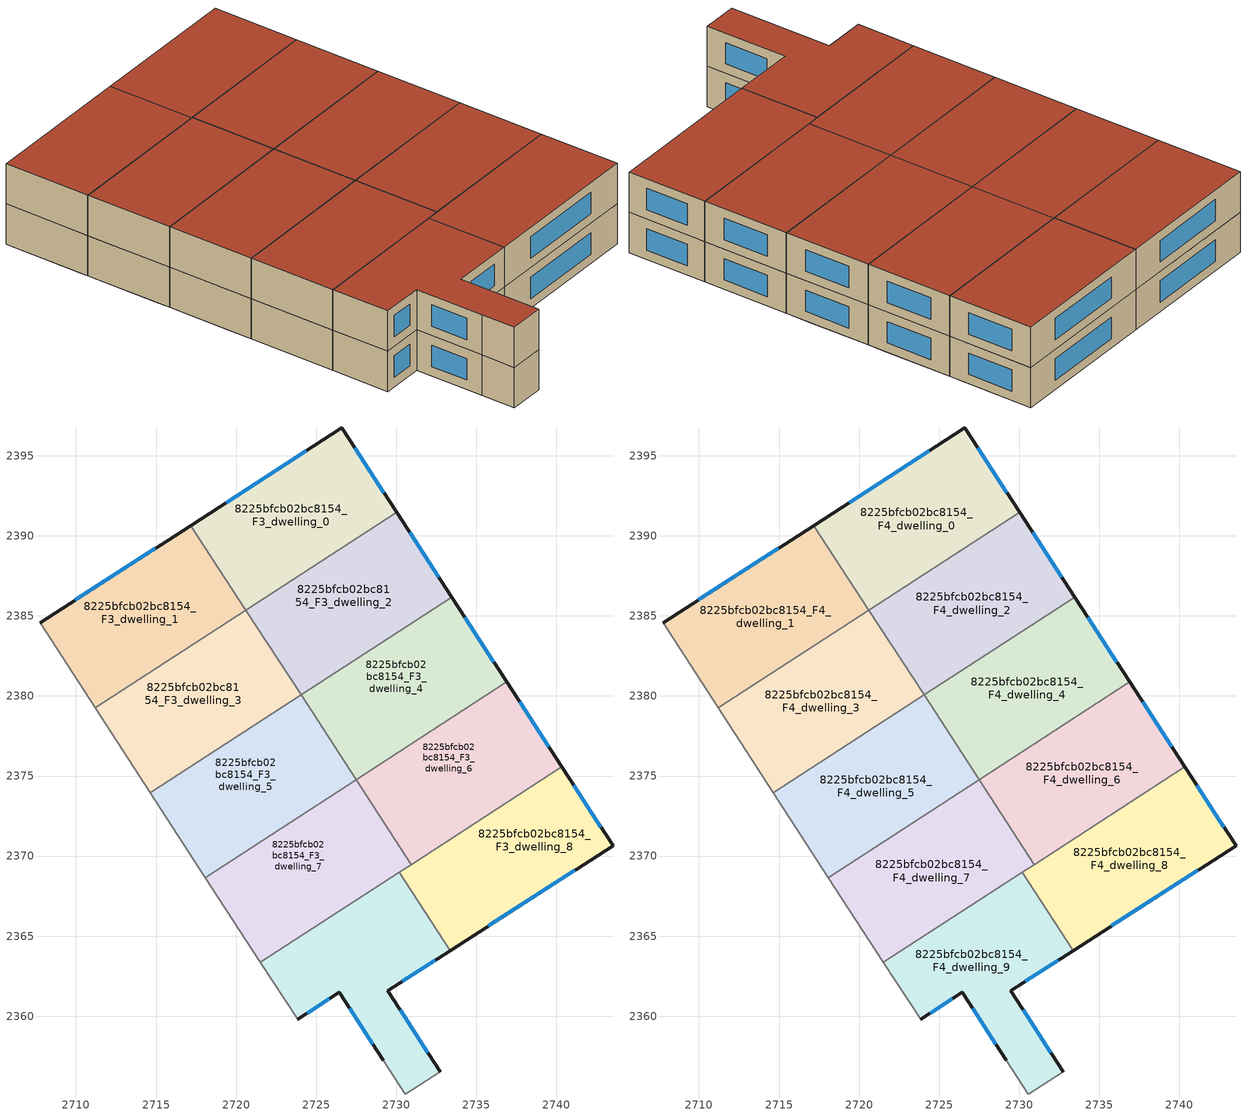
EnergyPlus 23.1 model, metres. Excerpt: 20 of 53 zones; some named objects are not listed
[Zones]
8225bfcb02bc8154_F3_dwelling_0
 floor to 8225bfcb02bc8154_F2_dwelling_0 (EU_floor_Construction): 2726.6,2396.74 2729.71,2391.95 2720.28,2385.83 2717.16,2390.64 z9
 floor to 8225bfcb02bc8154_F2_dwelling_2 (EU_floor_Construction): 2729.71,2391.95 2730.02,2391.46 2720.62,2385.36 2720.3,2385.84 z9
 floor to 8225bfcb02bc8154_F2_dwelling_3 (EU_floor_Construction): 2720.3,2385.84 2720.62,2385.36 2720.59,2385.34 2720.28,2385.83 z9
 wall outside (EU_wall_Construction): 2730.02,2391.46 2726.6,2396.74 2717.16,2390.64 z9:12
 wall to 8225bfcb02bc8154_F3_dwelling_1 (EU_wall_Construction): 2717.16,2390.64 2720.59,2385.34 z9:12
 wall to 8225bfcb02bc8154_F3_dwelling_2 (EU_wall_Construction): 2720.62,2385.36 2730.02,2391.46 z9:12
 wall to 8225bfcb02bc8154_F3_dwelling_3 (EU_wall_Construction): 2720.59,2385.34 2720.62,2385.36 z9:12
 window (EU_Window_Construction): 2724.39,2395.3 2719.38,2392.07 / 2729.22,2392.7 2727.41,2395.5 z9.7:11.3
8225bfcb02bc8154_F3_dwelling_1
 floor to 8225bfcb02bc8154_F2_dwelling_1 (EU_floor_Construction): 2717.16,2390.64 2720.28,2385.82 2710.89,2379.73 2707.75,2384.57 z9
 floor to 8225bfcb02bc8154_F2_dwelling_3 (EU_floor_Construction): 2720.28,2385.83 2720.59,2385.34 2711.21,2379.25 2710.89,2379.73 z9
 wall outside (EU_wall_Construction): 2717.16,2390.64 2707.75,2384.57 z9:12
 wall adiabatic (EU_wall_Construction): 2707.75,2384.57 2711.21,2379.25 z9:12
 wall to 8225bfcb02bc8154_F3_dwelling_3 (EU_wall_Construction): 2711.21,2379.25 2720.59,2385.34 z9:12
 window (EU_Window_Construction): 2714.95,2389.21 2709.96,2385.99 z9.7:11.3
8225bfcb02bc8154_F3_dwelling_2
 floor to 8225bfcb02bc8154_F2_dwelling_2 (EU_floor_Construction): 2730.02,2391.46 2732.84,2387.13 2723.43,2381.03 2720.62,2385.36 z9
 floor to 8225bfcb02bc8154_F2_dwelling_4 (EU_floor_Construction): 2732.84,2387.13 2733.46,2386.17 2724.05,2380.06 2723.43,2381.03 z9
 wall outside (EU_wall_Construction): 2733.46,2386.17 2730.02,2391.46 z9:12
 wall to 8225bfcb02bc8154_F3_dwelling_4 (EU_wall_Construction): 2724.05,2380.06 2733.46,2386.17 z9:12
 wall to 8225bfcb02bc8154_F3_dwelling_3 (EU_wall_Construction): 2720.61,2385.36 2724.05,2380.06 z9:12
 window (EU_Window_Construction): 2732.65,2387.41 2730.83,2390.22 z9.7:11.3
8225bfcb02bc8154_F3_dwelling_3
 floor to 8225bfcb02bc8154_F2_dwelling_3 (EU_floor_Construction): 2720.61,2385.36 2723.43,2381.03 2714.02,2374.92 2711.21,2379.25 z9
 floor to 8225bfcb02bc8154_F2_dwelling_5 (EU_floor_Construction): 2723.43,2381.03 2724.05,2380.06 2714.64,2373.96 2714.02,2374.92 z9
 wall to 8225bfcb02bc8154_F3_dwelling_5 (EU_wall_Construction): 2714.64,2373.96 2724.05,2380.06 z9:12
 wall adiabatic (EU_wall_Construction): 2711.21,2379.25 2714.64,2373.96 z9:12
8225bfcb02bc8154_F3_dwelling_4
 floor to 8225bfcb02bc8154_F2_dwelling_4 (EU_floor_Construction): 2733.46,2386.17 2735.96,2382.32 2726.55,2376.21 2724.05,2380.06 z9
 floor to 8225bfcb02bc8154_F2_dwelling_6 (EU_floor_Construction): 2735.96,2382.32 2736.9,2380.87 2727.49,2374.77 2726.55,2376.21 z9
 wall outside (EU_wall_Construction): 2736.9,2380.87 2733.46,2386.17 z9:12
 wall to 8225bfcb02bc8154_F3_dwelling_5 (EU_wall_Construction): 2724.05,2380.06 2727.49,2374.77 z9:12
 wall to 8225bfcb02bc8154_F3_dwelling_6 (EU_wall_Construction): 2727.49,2374.77 2736.9,2380.87 z9:12
 window (EU_Window_Construction): 2736.09,2382.12 2734.27,2384.93 z9.7:11.3
8225bfcb02bc8154_F3_dwelling_5
 floor to 8225bfcb02bc8154_F2_dwelling_5 (EU_floor_Construction): 2724.05,2380.06 2726.55,2376.21 2717.14,2370.11 2714.64,2373.96 z9
 floor to 8225bfcb02bc8154_F2_dwelling_7 (EU_floor_Construction): 2726.55,2376.21 2727.49,2374.77 2718.08,2368.66 2717.14,2370.11 z9
 wall adiabatic (EU_wall_Construction): 2714.64,2373.96 2718.08,2368.66 z9:12
 wall to 8225bfcb02bc8154_F3_dwelling_7 (EU_wall_Construction): 2718.08,2368.66 2727.49,2374.77 z9:12
8225bfcb02bc8154_F3_dwelling_6
 floor to 8225bfcb02bc8154_F2_dwelling_6 (EU_floor_Construction): 2736.9,2380.87 2739.09,2377.5 2729.68,2371.4 2727.49,2374.77 z9
 floor adiabatic (EU_floor_Construction): 2739.09,2377.5 2740.34,2375.58 2730.93,2369.47 2729.68,2371.4 z9
 wall outside (EU_wall_Construction): 2740.34,2375.58 2736.9,2380.87 z9:12
 wall to 8225bfcb02bc8154_F3_dwelling_7 (EU_wall_Construction): 2727.49,2374.77 2730.93,2369.47 z9:12
 wall to 8225bfcb02bc8154_F3_dwelling_8 (EU_wall_Construction): 2730.93,2369.47 2740.34,2375.58 z9:12
 window (EU_Window_Construction): 2739.53,2376.82 2737.71,2379.63 z9.7:11.3
8225bfcb02bc8154_F3_dwelling_7
 floor to 8225bfcb02bc8154_F2_dwelling_7 (EU_floor_Construction): 2727.49,2374.77 2729.68,2371.4 2720.27,2365.29 2718.08,2368.66 z9
 floor to 8225bfcb02bc8154_F2_dwelling_9 (EU_floor_Construction): 2729.68,2371.4 2730.93,2369.47 2721.52,2363.37 2720.27,2365.29 z9
 wall adiabatic (EU_wall_Construction): 2718.08,2368.66 2721.52,2363.37 z9:12
 wall to 8225bfcb02bc8154_F3_dwelling_9 (EU_wall_Construction): 2721.52,2363.37 2730.19,2368.99 z9:12
 wall to 8225bfcb02bc8154_F3_dwelling_8 (EU_wall_Construction): 2730.19,2368.99 2730.93,2369.47 z9:12
8225bfcb02bc8154_F3_dwelling_8
 floor to 8225bfcb02bc8154_F2_dwelling_8 (EU_floor_Construction): 2740.33,2375.58 2743.53,2370.65 2736.9,2366.38 2733.71,2371.28 z9
 floor to 8225bfcb02bc8154_F2_dwelling_10 (EU_floor_Construction): 2733.71,2371.28 2736.9,2366.38 2733.36,2364.1 2732.06,2366.1 2732.8,2366.58 2730.93,2369.47 z9
 floor to 8225bfcb02bc8154_F2_dwelling_9 (EU_floor_Construction): 2730.93,2369.47 2732.8,2366.58 2732.06,2366.1 2730.19,2368.99 z9
 wall outside (EU_wall_Construction): 2733.36,2364.1 2743.53,2370.65 2740.34,2375.58 z9:12
 wall to 8225bfcb02bc8154_F3_dwelling_9 (EU_wall_Construction): 2730.18,2368.99 2733.36,2364.1 z9:12
 window (EU_Window_Construction): 2735.75,2365.64 2741.14,2369.11 / 2742.78,2371.81 2741.09,2374.42 z9.7:11.3
8225bfcb02bc8154_F3_dwelling_9
 floor to 8225bfcb02bc8154_F2_dwelling_10 (EU_floor_Construction): 2732.06,2366.1 2733.36,2364.1 2729.47,2361.58 2732.73,2356.54 2730.56,2355.14 2729.19,2357.25 2725.99,2362.17 z9
 floor to 8225bfcb02bc8154_F2_dwelling_9 (EU_floor_Construction): 2730.18,2368.99 2732.06,2366.1 2725.99,2362.17 2726.43,2361.49 2723.83,2359.81 2721.52,2363.37 z9
 wall outside (EU_wall_Construction): 2723.83,2359.81 2726.43,2361.49 2729.19,2357.25 / 2732.73,2356.54 2729.47,2361.58 2733.36,2364.1 z9:12
 wall adiabatic (EU_wall_Construction): 2729.19,2357.25 2730.56,2355.14 2732.73,2356.54 / 2721.52,2363.37 2723.83,2359.81 z9:12
 window (EU_Window_Construction): 2727.08,2360.49 2728.54,2358.25 / 2724.44,2360.2 2725.82,2361.1 / 2730.38,2362.17 2732.45,2363.51 / 2731.96,2357.73 2730.23,2360.4 z9.7:11.3
8225bfcb02bc8154_F4_dwelling_0
 floor to 8225bfcb02bc8154_F3_dwelling_0 (EU_floor_Construction): 2726.6,2396.74 2730.02,2391.46 2720.59,2385.34 2717.16,2390.64 z12
 wall outside (EU_wall_Construction): 2730.02,2391.46 2726.6,2396.74 2717.16,2390.64 z12:15
 wall to 8225bfcb02bc8154_F4_dwelling_1 (EU_wall_Construction): 2717.16,2390.64 2720.59,2385.34 z12:15
 wall to 8225bfcb02bc8154_F4_dwelling_2 (EU_wall_Construction): 2720.62,2385.36 2730.02,2391.46 z12:15
 wall to 8225bfcb02bc8154_F4_dwelling_3 (EU_wall_Construction): 2720.59,2385.34 2720.62,2385.36 z12:15
 window (EU_Window_Construction): 2724.39,2395.3 2719.38,2392.07 / 2729.22,2392.7 2727.41,2395.5 z12.7:14.3
 roof outside (EU_roof_Construction): 2730.02,2391.46 2726.6,2396.74 2717.16,2390.64 2720.59,2385.34 z15
8225bfcb02bc8154_F4_dwelling_1
 floor to 8225bfcb02bc8154_F3_dwelling_1 (EU_floor_Construction): 2717.16,2390.64 2720.59,2385.34 2711.21,2379.25 2707.75,2384.57 z12
 wall outside (EU_wall_Construction): 2717.16,2390.64 2707.75,2384.57 z12:15
 wall adiabatic (EU_wall_Construction): 2707.75,2384.57 2711.21,2379.25 z12:15
 wall to 8225bfcb02bc8154_F4_dwelling_3 (EU_wall_Construction): 2711.21,2379.25 2720.59,2385.34 z12:15
 window (EU_Window_Construction): 2714.95,2389.21 2709.96,2385.99 z12.7:14.3
 roof outside (EU_roof_Construction): 2720.59,2385.34 2717.16,2390.64 2707.75,2384.57 2711.21,2379.25 z15
8225bfcb02bc8154_F4_dwelling_2
 floor to 8225bfcb02bc8154_F3_dwelling_2 (EU_floor_Construction): 2730.02,2391.46 2733.46,2386.17 2724.05,2380.06 2720.61,2385.36 z12
 wall outside (EU_wall_Construction): 2733.46,2386.17 2730.02,2391.46 z12:15
 wall to 8225bfcb02bc8154_F4_dwelling_4 (EU_wall_Construction): 2724.05,2380.06 2733.46,2386.17 z12:15
 wall to 8225bfcb02bc8154_F4_dwelling_3 (EU_wall_Construction): 2720.61,2385.36 2724.05,2380.06 z12:15
 window (EU_Window_Construction): 2732.65,2387.41 2730.83,2390.22 z12.7:14.3
 roof outside (EU_roof_Construction): 2733.46,2386.17 2730.02,2391.46 2720.61,2385.36 2724.05,2380.06 z15
8225bfcb02bc8154_F4_dwelling_3
 floor to 8225bfcb02bc8154_F3_dwelling_3 (EU_floor_Construction): 2720.61,2385.36 2724.05,2380.06 2714.64,2373.96 2711.21,2379.25 z12
 wall to 8225bfcb02bc8154_F4_dwelling_5 (EU_wall_Construction): 2714.64,2373.96 2724.05,2380.06 z12:15
 wall adiabatic (EU_wall_Construction): 2711.21,2379.25 2714.64,2373.96 z12:15
 roof outside (EU_roof_Construction): 2724.05,2380.06 2720.61,2385.36 2711.21,2379.25 2714.64,2373.96 z15
8225bfcb02bc8154_F4_dwelling_4
 floor to 8225bfcb02bc8154_F3_dwelling_4 (EU_floor_Construction): 2733.46,2386.17 2736.9,2380.87 2727.49,2374.77 2724.05,2380.06 z12
 wall outside (EU_wall_Construction): 2736.9,2380.87 2733.46,2386.17 z12:15
 wall to 8225bfcb02bc8154_F4_dwelling_5 (EU_wall_Construction): 2724.05,2380.06 2727.49,2374.77 z12:15
 wall to 8225bfcb02bc8154_F4_dwelling_6 (EU_wall_Construction): 2727.49,2374.77 2736.9,2380.87 z12:15
 window (EU_Window_Construction): 2736.09,2382.12 2734.27,2384.93 z12.7:14.3
 roof outside (EU_roof_Construction): 2736.9,2380.87 2733.46,2386.17 2724.05,2380.06 2727.49,2374.77 z15
8225bfcb02bc8154_F4_dwelling_5
 floor to 8225bfcb02bc8154_F3_dwelling_5 (EU_floor_Construction): 2724.05,2380.06 2727.49,2374.77 2718.08,2368.66 2714.64,2373.96 z12
 wall adiabatic (EU_wall_Construction): 2714.64,2373.96 2718.08,2368.66 z12:15
 wall to 8225bfcb02bc8154_F4_dwelling_7 (EU_wall_Construction): 2718.08,2368.66 2727.49,2374.77 z12:15
 roof outside (EU_roof_Construction): 2727.49,2374.77 2724.05,2380.06 2714.64,2373.96 2718.08,2368.66 z15
8225bfcb02bc8154_F4_dwelling_6
 floor to 8225bfcb02bc8154_F3_dwelling_6 (EU_floor_Construction): 2736.9,2380.87 2740.34,2375.58 2730.93,2369.47 2727.49,2374.77 z12
 wall outside (EU_wall_Construction): 2740.34,2375.58 2736.9,2380.87 z12:15
 wall to 8225bfcb02bc8154_F4_dwelling_7 (EU_wall_Construction): 2727.49,2374.77 2730.93,2369.47 z12:15
 wall to 8225bfcb02bc8154_F4_dwelling_8 (EU_wall_Construction): 2730.93,2369.47 2740.34,2375.58 z12:15
 window (EU_Window_Construction): 2739.53,2376.82 2737.71,2379.63 z12.7:14.3
 roof outside (EU_roof_Construction): 2740.34,2375.58 2736.9,2380.87 2727.49,2374.77 2730.93,2369.47 z15
8225bfcb02bc8154_F4_dwelling_7
 floor to 8225bfcb02bc8154_F3_dwelling_7 (EU_floor_Construction): 2727.49,2374.77 2730.93,2369.47 2721.52,2363.37 2718.08,2368.66 z12
 wall adiabatic (EU_wall_Construction): 2718.08,2368.66 2721.52,2363.37 z12:15
 wall to 8225bfcb02bc8154_F4_dwelling_9 (EU_wall_Construction): 2721.52,2363.37 2730.19,2368.99 z12:15
 wall to 8225bfcb02bc8154_F4_dwelling_8 (EU_wall_Construction): 2730.19,2368.99 2730.93,2369.47 z12:15
 roof outside (EU_roof_Construction): 2730.93,2369.47 2727.49,2374.77 2718.08,2368.66 2721.52,2363.37 z15
8225bfcb02bc8154_F4_dwelling_8
 floor to 8225bfcb02bc8154_F3_dwelling_8 (EU_floor_Construction): 2740.34,2375.58 2743.53,2370.65 2733.36,2364.1 2730.18,2368.99 z12
 wall outside (EU_wall_Construction): 2733.36,2364.1 2743.53,2370.65 2740.34,2375.58 z12:15
 wall to 8225bfcb02bc8154_F4_dwelling_9 (EU_wall_Construction): 2730.18,2368.99 2733.36,2364.1 z12:15
 window (EU_Window_Construction): 2735.75,2365.64 2741.14,2369.11 / 2742.78,2371.81 2741.09,2374.42 z12.7:14.3
 roof outside (EU_roof_Construction): 2743.53,2370.65 2740.34,2375.58 2730.18,2368.99 2733.36,2364.1 z15
8225bfcb02bc8154_F4_dwelling_9
 floor to 8225bfcb02bc8154_F3_dwelling_9 (EU_floor_Construction): 2730.18,2368.99 2733.36,2364.1 2729.47,2361.58 2732.73,2356.54 2730.56,2355.14 2729.19,2357.25 2726.43,2361.49 2723.83,2359.81 2721.52,2363.37 z12
 wall outside (EU_wall_Construction): 2723.83,2359.81 2726.43,2361.49 2729.19,2357.25 / 2732.73,2356.54 2729.47,2361.58 2733.36,2364.1 z12:15
 wall adiabatic (EU_wall_Construction): 2729.19,2357.25 2730.56,2355.14 2732.73,2356.54 / 2721.52,2363.37 2723.83,2359.81 z12:15
 window (EU_Window_Construction): 2727.08,2360.49 2728.54,2358.25 / 2724.44,2360.2 2725.82,2361.1 / 2730.38,2362.17 2732.45,2363.51 / 2731.96,2357.73 2730.23,2360.4 z12.7:14.3
 roof outside (EU_roof_Construction): 2732.73,2356.54 2729.47,2361.58 2733.36,2364.1 2730.18,2368.99 2721.52,2363.37 2723.83,2359.81 2726.43,2361.49 2729.19,2357.25 2730.56,2355.14 z15
[Building]
EU S2 Campaign: North Axis=0; Terrain=City; Solar Distribution=FullExterior
[Site:Location]
Budapest.Ferenc.Liszt.Intl.AP: Latitude=47.437; Longitude=19.256; Time Zone=1; Elevation=185
[SizingPeriod:WeatherFileDays]
AnnualSizingPeriod: Begin Month=1; Begin Day of Month=1; End Month=12; End Day of Month=31; Day of Week for Start Day=Monday; Use Weather File Daylight Saving Period=No; Use Weather File Rain and Snow Indicators=No
[MATERIAL]
EU_InternalMass_Material: Roughness=MediumRough; Thickness=0.1; Conductivity=1; Density=1800; Specific Heat=900; Thermal Absorptance=0.9; Solar Absorptance=0.7; Visible Absorptance=0.7
[MATERIAL:NOMASS] Roughness=MediumRough; Thermal Absorptance=0.9; Solar Absorptance=0.7; Visible Absorptance=0.7
Name | Thermal Resistance
EU_wall_NoMass | 0.832559
EU_roof_NoMass | 1.39638
EU_floor_NoMass | 0.872794
[WINDOWMATERIAL:SIMPLEGLAZINGSYSTEM]
EU_Window_SimpleGlazing: UFactor=2.79869; Solar Heat Gain Coefficient=0.75; Visible Transmittance=0.75
[CONSTRUCTION]
EU_wall_Construction: EU_wall_NoMass
EU_roof_Construction: EU_roof_NoMass
EU_floor_Construction: EU_floor_NoMass
EU_Window_Construction: EU_Window_SimpleGlazing
EU_InternalMass_Construction: EU_InternalMass_Material
[ZONE] Type=1; Multiplier=1; Ceiling Height=autocalculate; Floor Area=autocalculate; Part of Total Floor Area=Yes
Name | Volume
8225bfcb02bc8154_F3_dwelling_0; 8225bfcb02bc8154_F4_dwelling_0 | 212.418
8225bfcb02bc8154_F3_dwelling_1; 8225bfcb02bc8154_F4_dwelling_1 | 212.431
8225bfcb02bc8154_F3_dwelling_2; 8225bfcb02bc8154_F4_dwelling_2 | 212.421
8225bfcb02bc8154_F3_dwelling_3; 8225bfcb02bc8154_F4_dwelling_3 | 212.413
8225bfcb02bc8154_F3_dwelling_4; 8225bfcb02bc8154_F4_dwelling_4 | 212.45
8225bfcb02bc8154_F3_dwelling_5; 8225bfcb02bc8154_F4_dwelling_5 | 212.432
8225bfcb02bc8154_F3_dwelling_6; 8225bfcb02bc8154_F4_dwelling_6 | 212.423
8225bfcb02bc8154_F3_dwelling_7; 8225bfcb02bc8154_F4_dwelling_7 | 212.415
8225bfcb02bc8154_F3_dwelling_8; 8225bfcb02bc8154_F4_dwelling_8 | 212.427
8225bfcb02bc8154_F3_dwelling_9; 8225bfcb02bc8154_F4_dwelling_9 | 212.446
[INTERNALMASS] Construction=EU_InternalMass_Construction
Name | Zone or ZoneList | Surface Area
8225bfcb02bc8154_F3_dwelling_0_EU_InternalMass | 8225bfcb02bc8154_F3_dwelling_0 | 70.8068
8225bfcb02bc8154_F3_dwelling_1_EU_InternalMass | 8225bfcb02bc8154_F3_dwelling_1 | 70.811
8225bfcb02bc8154_F3_dwelling_2_EU_InternalMass | 8225bfcb02bc8154_F3_dwelling_2 | 70.8065
8225bfcb02bc8154_F3_dwelling_3_EU_InternalMass | 8225bfcb02bc8154_F3_dwelling_3 | 70.8044
8225bfcb02bc8154_F3_dwelling_4_EU_InternalMass | 8225bfcb02bc8154_F3_dwelling_4 | 70.8098
8225bfcb02bc8154_F3_dwelling_5_EU_InternalMass | 8225bfcb02bc8154_F3_dwelling_5 | 70.8112
8225bfcb02bc8154_F3_dwelling_6_EU_InternalMass | 8225bfcb02bc8154_F3_dwelling_6 | 70.8063
8225bfcb02bc8154_F3_dwelling_7_EU_InternalMass | 8225bfcb02bc8154_F3_dwelling_7 | 70.8059
8225bfcb02bc8154_F3_dwelling_8_EU_InternalMass | 8225bfcb02bc8154_F3_dwelling_8 | 70.8101
8225bfcb02bc8154_F3_dwelling_9_EU_InternalMass | 8225bfcb02bc8154_F3_dwelling_9 | 70.8143
8225bfcb02bc8154_F4_dwelling_0_EU_InternalMass | 8225bfcb02bc8154_F4_dwelling_0 | 70.8068
8225bfcb02bc8154_F4_dwelling_1_EU_InternalMass | 8225bfcb02bc8154_F4_dwelling_1 | 70.811
8225bfcb02bc8154_F4_dwelling_2_EU_InternalMass | 8225bfcb02bc8154_F4_dwelling_2 | 70.8065
8225bfcb02bc8154_F4_dwelling_3_EU_InternalMass | 8225bfcb02bc8154_F4_dwelling_3 | 70.8044
8225bfcb02bc8154_F4_dwelling_4_EU_InternalMass | 8225bfcb02bc8154_F4_dwelling_4 | 70.8098
8225bfcb02bc8154_F4_dwelling_5_EU_InternalMass | 8225bfcb02bc8154_F4_dwelling_5 | 70.8112
8225bfcb02bc8154_F4_dwelling_6_EU_InternalMass | 8225bfcb02bc8154_F4_dwelling_6 | 70.8063
8225bfcb02bc8154_F4_dwelling_7_EU_InternalMass | 8225bfcb02bc8154_F4_dwelling_7 | 70.8059
8225bfcb02bc8154_F4_dwelling_8_EU_InternalMass | 8225bfcb02bc8154_F4_dwelling_8 | 70.8101
8225bfcb02bc8154_F4_dwelling_9_EU_InternalMass | 8225bfcb02bc8154_F4_dwelling_9 | 70.8143
[OTHEREQUIPMENT] Fuel Type=Electricity; Design Level Calculation Method=Watts/Area; Power per Zone Floor Area=1; Fraction Latent=0; Fraction Radiant=0; Fraction Lost=0; Carbon Dioxide Generation Rate=0; EndUse Subcategory=EU_Step8_InternalGains
Name | Zone or ZoneList or Space or SpaceList | Schedule
EU_Step8_InternalGain_8225bfcb02bc8154_F3_dwelling_0_f000 | 8225bfcb02bc8154_F3_dwelling_0 | EU_Step8_GainSchedule_8225bfcb02bc8154_F3_dwelling_0_f000
EU_Step8_InternalGain_8225bfcb02bc8154_F3_dwelling_1_f000 | 8225bfcb02bc8154_F3_dwelling_1 | EU_Step8_GainSchedule_8225bfcb02bc8154_F3_dwelling_1_f000
EU_Step8_InternalGain_8225bfcb02bc8154_F3_dwelling_2_f000 | 8225bfcb02bc8154_F3_dwelling_2 | EU_Step8_GainSchedule_8225bfcb02bc8154_F3_dwelling_2_f000
EU_Step8_InternalGain_8225bfcb02bc8154_F3_dwelling_3_f000 | 8225bfcb02bc8154_F3_dwelling_3 | EU_Step8_GainSchedule_8225bfcb02bc8154_F3_dwelling_3_f000
EU_Step8_InternalGain_8225bfcb02bc8154_F3_dwelling_4_f000 | 8225bfcb02bc8154_F3_dwelling_4 | EU_Step8_GainSchedule_8225bfcb02bc8154_F3_dwelling_4_f000
EU_Step8_InternalGain_8225bfcb02bc8154_F3_dwelling_5_f000 | 8225bfcb02bc8154_F3_dwelling_5 | EU_Step8_GainSchedule_8225bfcb02bc8154_F3_dwelling_5_f000
EU_Step8_InternalGain_8225bfcb02bc8154_F3_dwelling_6_f000 | 8225bfcb02bc8154_F3_dwelling_6 | EU_Step8_GainSchedule_8225bfcb02bc8154_F3_dwelling_6_f000
EU_Step8_InternalGain_8225bfcb02bc8154_F3_dwelling_7_f000 | 8225bfcb02bc8154_F3_dwelling_7 | EU_Step8_GainSchedule_8225bfcb02bc8154_F3_dwelling_7_f000
EU_Step8_InternalGain_8225bfcb02bc8154_F3_dwelling_8_f000 | 8225bfcb02bc8154_F3_dwelling_8 | EU_Step8_GainSchedule_8225bfcb02bc8154_F3_dwelling_8_f000
EU_Step8_InternalGain_8225bfcb02bc8154_F3_dwelling_9_f000 | 8225bfcb02bc8154_F3_dwelling_9 | EU_Step8_GainSchedule_8225bfcb02bc8154_F3_dwelling_9_f000
EU_Step8_InternalGain_8225bfcb02bc8154_F4_dwelling_0_f000 | 8225bfcb02bc8154_F4_dwelling_0 | EU_Step8_GainSchedule_8225bfcb02bc8154_F4_dwelling_0_f000
EU_Step8_InternalGain_8225bfcb02bc8154_F4_dwelling_1_f000 | 8225bfcb02bc8154_F4_dwelling_1 | EU_Step8_GainSchedule_8225bfcb02bc8154_F4_dwelling_1_f000
EU_Step8_InternalGain_8225bfcb02bc8154_F4_dwelling_2_f000 | 8225bfcb02bc8154_F4_dwelling_2 | EU_Step8_GainSchedule_8225bfcb02bc8154_F4_dwelling_2_f000
EU_Step8_InternalGain_8225bfcb02bc8154_F4_dwelling_3_f000 | 8225bfcb02bc8154_F4_dwelling_3 | EU_Step8_GainSchedule_8225bfcb02bc8154_F4_dwelling_3_f000
EU_Step8_InternalGain_8225bfcb02bc8154_F4_dwelling_4_f000 | 8225bfcb02bc8154_F4_dwelling_4 | EU_Step8_GainSchedule_8225bfcb02bc8154_F4_dwelling_4_f000
EU_Step8_InternalGain_8225bfcb02bc8154_F4_dwelling_5_f000 | 8225bfcb02bc8154_F4_dwelling_5 | EU_Step8_GainSchedule_8225bfcb02bc8154_F4_dwelling_5_f000
EU_Step8_InternalGain_8225bfcb02bc8154_F4_dwelling_6_f000 | 8225bfcb02bc8154_F4_dwelling_6 | EU_Step8_GainSchedule_8225bfcb02bc8154_F4_dwelling_6_f000
EU_Step8_InternalGain_8225bfcb02bc8154_F4_dwelling_7_f000 | 8225bfcb02bc8154_F4_dwelling_7 | EU_Step8_GainSchedule_8225bfcb02bc8154_F4_dwelling_7_f000
EU_Step8_InternalGain_8225bfcb02bc8154_F4_dwelling_8_f000 | 8225bfcb02bc8154_F4_dwelling_8 | EU_Step8_GainSchedule_8225bfcb02bc8154_F4_dwelling_8_f000
EU_Step8_InternalGain_8225bfcb02bc8154_F4_dwelling_9_f000 | 8225bfcb02bc8154_F4_dwelling_9 | EU_Step8_GainSchedule_8225bfcb02bc8154_F4_dwelling_9_f000
[ZONEVENTILATION:DESIGNFLOWRATE] Schedule=EU_AlwaysOn; Design Flow Rate Calculation Method=AirChanges/Hour; Air Changes per Hour=0.475469; Ventilation Type=Natural; Fan Pressure Rise=0; Fan Total Efficiency=1; Constant Term Coefficient=1; Temperature Term Coefficient=0; Velocity Term Coefficient=0; Velocity Squared Term Coefficient=0; Minimum Indoor Temperature=-100; Maximum Indoor Temperature=100; Delta Temperature=-100; Minimum Outdoor Temperature=-100; Maximum Outdoor Temperature=100; Maximum Wind Speed=40
Name | Zone or ZoneList or Space or SpaceList
EU_ConstantAir_8225bfcb02bc8154_F3_dwelling_0 | 8225bfcb02bc8154_F3_dwelling_0
EU_ConstantAir_8225bfcb02bc8154_F3_dwelling_1 | 8225bfcb02bc8154_F3_dwelling_1
EU_ConstantAir_8225bfcb02bc8154_F3_dwelling_2 | 8225bfcb02bc8154_F3_dwelling_2
EU_ConstantAir_8225bfcb02bc8154_F3_dwelling_3 | 8225bfcb02bc8154_F3_dwelling_3
EU_ConstantAir_8225bfcb02bc8154_F3_dwelling_4 | 8225bfcb02bc8154_F3_dwelling_4
EU_ConstantAir_8225bfcb02bc8154_F3_dwelling_5 | 8225bfcb02bc8154_F3_dwelling_5
EU_ConstantAir_8225bfcb02bc8154_F3_dwelling_6 | 8225bfcb02bc8154_F3_dwelling_6
EU_ConstantAir_8225bfcb02bc8154_F3_dwelling_7 | 8225bfcb02bc8154_F3_dwelling_7
EU_ConstantAir_8225bfcb02bc8154_F3_dwelling_8 | 8225bfcb02bc8154_F3_dwelling_8
EU_ConstantAir_8225bfcb02bc8154_F3_dwelling_9 | 8225bfcb02bc8154_F3_dwelling_9
EU_ConstantAir_8225bfcb02bc8154_F4_dwelling_0 | 8225bfcb02bc8154_F4_dwelling_0
EU_ConstantAir_8225bfcb02bc8154_F4_dwelling_1 | 8225bfcb02bc8154_F4_dwelling_1
EU_ConstantAir_8225bfcb02bc8154_F4_dwelling_2 | 8225bfcb02bc8154_F4_dwelling_2
EU_ConstantAir_8225bfcb02bc8154_F4_dwelling_3 | 8225bfcb02bc8154_F4_dwelling_3
EU_ConstantAir_8225bfcb02bc8154_F4_dwelling_4 | 8225bfcb02bc8154_F4_dwelling_4
EU_ConstantAir_8225bfcb02bc8154_F4_dwelling_5 | 8225bfcb02bc8154_F4_dwelling_5
EU_ConstantAir_8225bfcb02bc8154_F4_dwelling_6 | 8225bfcb02bc8154_F4_dwelling_6
EU_ConstantAir_8225bfcb02bc8154_F4_dwelling_7 | 8225bfcb02bc8154_F4_dwelling_7
EU_ConstantAir_8225bfcb02bc8154_F4_dwelling_8 | 8225bfcb02bc8154_F4_dwelling_8
EU_ConstantAir_8225bfcb02bc8154_F4_dwelling_9 | 8225bfcb02bc8154_F4_dwelling_9
[HVACTEMPLATE:THERMOSTAT] Constant Heating Setpoint=20; Constant Cooling Setpoint=50
EU_HeatOnly_8225bfcb02bc8154_F4_dwelling_7; EU_HeatOnly_8225bfcb02bc8154_F4_dwelling_8; EU_HeatOnly_8225bfcb02bc8154_F4_dwelling_9
[HVACTEMPLATE:ZONE:IDEALLOADSAIRSYSTEM] System Availability Schedule=EU_AlwaysOn; Maximum Heating Supply Air Temperature=50; Minimum Cooling Supply Air Temperature=13; Maximum Heating Supply Air Humidity Ratio=0.0156; Minimum Cooling Supply Air Humidity Ratio=0.0077; Heating Limit=NoLimit; Cooling Limit=NoLimit; Heating Availability Schedule=EU_AlwaysOn; Cooling Availability Schedule=EU_CoolingOff; Dehumidification Control Type=ConstantSensibleHeatRatio; Cooling Sensible Heat Ratio=0.7; Dehumidification Setpoint=60; Humidification Control Type=None; Humidification Setpoint=30; Outdoor Air Method=None; Outdoor Air Flow Rate per Person=0.00944; Outdoor Air Flow Rate per Zone Floor Area=0; Outdoor Air Flow Rate per Zone=0; Demand Controlled Ventilation Type=None; Outdoor Air Economizer Type=NoEconomizer; Heat Recovery Type=None; Sensible Heat Recovery Effectiveness=0.7; Latent Heat Recovery Effectiveness=0.65
Name | Template Thermostat
8225bfcb02bc8154_F3_dwelling_0 | EU_HeatOnly_8225bfcb02bc8154_F3_dwelling_0
8225bfcb02bc8154_F3_dwelling_1 | EU_HeatOnly_8225bfcb02bc8154_F3_dwelling_1
8225bfcb02bc8154_F3_dwelling_2 | EU_HeatOnly_8225bfcb02bc8154_F3_dwelling_2
8225bfcb02bc8154_F3_dwelling_3 | EU_HeatOnly_8225bfcb02bc8154_F3_dwelling_3
8225bfcb02bc8154_F3_dwelling_4 | EU_HeatOnly_8225bfcb02bc8154_F3_dwelling_4
8225bfcb02bc8154_F3_dwelling_5 | EU_HeatOnly_8225bfcb02bc8154_F3_dwelling_5
8225bfcb02bc8154_F3_dwelling_6 | EU_HeatOnly_8225bfcb02bc8154_F3_dwelling_6
8225bfcb02bc8154_F3_dwelling_7 | EU_HeatOnly_8225bfcb02bc8154_F3_dwelling_7
8225bfcb02bc8154_F3_dwelling_8 | EU_HeatOnly_8225bfcb02bc8154_F3_dwelling_8
8225bfcb02bc8154_F3_dwelling_9 | EU_HeatOnly_8225bfcb02bc8154_F3_dwelling_9
8225bfcb02bc8154_F4_dwelling_0 | EU_HeatOnly_8225bfcb02bc8154_F4_dwelling_0
8225bfcb02bc8154_F4_dwelling_1 | EU_HeatOnly_8225bfcb02bc8154_F4_dwelling_1
8225bfcb02bc8154_F4_dwelling_2 | EU_HeatOnly_8225bfcb02bc8154_F4_dwelling_2
8225bfcb02bc8154_F4_dwelling_3 | EU_HeatOnly_8225bfcb02bc8154_F4_dwelling_3
8225bfcb02bc8154_F4_dwelling_4 | EU_HeatOnly_8225bfcb02bc8154_F4_dwelling_4
8225bfcb02bc8154_F4_dwelling_5 | EU_HeatOnly_8225bfcb02bc8154_F4_dwelling_5
8225bfcb02bc8154_F4_dwelling_6 | EU_HeatOnly_8225bfcb02bc8154_F4_dwelling_6
8225bfcb02bc8154_F4_dwelling_7 | EU_HeatOnly_8225bfcb02bc8154_F4_dwelling_7
8225bfcb02bc8154_F4_dwelling_8 | EU_HeatOnly_8225bfcb02bc8154_F4_dwelling_8
8225bfcb02bc8154_F4_dwelling_9 | EU_HeatOnly_8225bfcb02bc8154_F4_dwelling_9
[SIZING:ZONE] Zone Cooling Design Supply Air Temperature Input Method=SupplyAirTemperature; Zone Cooling Design Supply Air Temperature=13; Zone Heating Design Supply Air Temperature Input Method=SupplyAirTemperature; Zone Heating Design Supply Air Temperature=50; Zone Cooling Design Supply Air Humidity Ratio=0.008; Zone Heating Design Supply Air Humidity Ratio=0.008; Cooling Design Air Flow Method=DesignDay; Cooling Design Air Flow Rate=0; Cooling Minimum Air Flow per Zone Floor Area=0.000762; Cooling Minimum Air Flow=0; Cooling Minimum Air Flow Fraction=0.2; Heating Design Air Flow Method=DesignDay; Heating Design Air Flow Rate=0; Heating Maximum Air Flow per Zone Floor Area=0.002032; Heating Maximum Air Flow=0.141576; Heating Maximum Air Flow Fraction=0.3; Account for Dedicated Outdoor Air System=No; Dedicated Outdoor Air System Control Strategy=NeutralSupplyAir; Dedicated Outdoor Air Low Setpoint Temperature for Design=autosize; Dedicated Outdoor Air High Setpoint Temperature for Design=autosize; Zone Load Sizing Method=Sensible Load Only No Latent Load; Zone Latent Cooling Design Supply Air Humidity Ratio Input Method=HumidityRatioDifference; Zone Cooling Design Supply Air Humidity Ratio Difference=0.005; Zone Latent Heating Design Supply Air Humidity Ratio Input Method=HumidityRatioDifference; Zone Humidification Design Supply Air Humidity Ratio Difference=0.005
8225bfcb02bc8154_F3_dwelling_0; 8225bfcb02bc8154_F3_dwelling_1; 8225bfcb02bc8154_F3_dwelling_2; 8225bfcb02bc8154_F3_dwelling_3; 8225bfcb02bc8154_F3_dwelling_4; 8225bfcb02bc8154_F3_dwelling_5; 8225bfcb02bc8154_F3_dwelling_6; 8225bfcb02bc8154_F3_dwelling_7; 8225bfcb02bc8154_F3_dwelling_8; 8225bfcb02bc8154_F3_dwelling_9; 8225bfcb02bc8154_F4_dwelling_0; 8225bfcb02bc8154_F4_dwelling_1; 8225bfcb02bc8154_F4_dwelling_2; 8225bfcb02bc8154_F4_dwelling_3; 8225bfcb02bc8154_F4_dwelling_4; 8225bfcb02bc8154_F4_dwelling_5; 8225bfcb02bc8154_F4_dwelling_6; 8225bfcb02bc8154_F4_dwelling_7; 8225bfcb02bc8154_F4_dwelling_8; 8225bfcb02bc8154_F4_dwelling_9
[SCHEDULE:CONSTANT]
Name | Hourly Value
EU_AlwaysOn | 1
EU_CoolingOff | 0
[SCHEDULE:FILE] Column Number=1; Rows to Skip at Top=0; Number of Hours of Data=8760; Column Separator=Comma; Interpolate to Timestep=No; Minutes per Item=60; Adjust Schedule for Daylight Savings=Yes
Name | File
EU_Step8_GainSchedule_8225bfcb02bc8154_F3_dwelling_0_f000 | ../../schedules/8225bfcb02bc8154/8225bfcb02bc8154_F3_dwelling_0_f000_gain.csv
EU_Step8_GainSchedule_8225bfcb02bc8154_F3_dwelling_1_f000 | ../../schedules/8225bfcb02bc8154/8225bfcb02bc8154_F3_dwelling_1_f000_gain.csv
EU_Step8_GainSchedule_8225bfcb02bc8154_F3_dwelling_2_f000 | ../../schedules/8225bfcb02bc8154/8225bfcb02bc8154_F3_dwelling_2_f000_gain.csv
EU_Step8_GainSchedule_8225bfcb02bc8154_F3_dwelling_3_f000 | ../../schedules/8225bfcb02bc8154/8225bfcb02bc8154_F3_dwelling_3_f000_gain.csv
EU_Step8_GainSchedule_8225bfcb02bc8154_F3_dwelling_4_f000 | ../../schedules/8225bfcb02bc8154/8225bfcb02bc8154_F3_dwelling_4_f000_gain.csv
EU_Step8_GainSchedule_8225bfcb02bc8154_F3_dwelling_5_f000 | ../../schedules/8225bfcb02bc8154/8225bfcb02bc8154_F3_dwelling_5_f000_gain.csv
EU_Step8_GainSchedule_8225bfcb02bc8154_F3_dwelling_6_f000 | ../../schedules/8225bfcb02bc8154/8225bfcb02bc8154_F3_dwelling_6_f000_gain.csv
EU_Step8_GainSchedule_8225bfcb02bc8154_F3_dwelling_7_f000 | ../../schedules/8225bfcb02bc8154/8225bfcb02bc8154_F3_dwelling_7_f000_gain.csv
EU_Step8_GainSchedule_8225bfcb02bc8154_F3_dwelling_8_f000 | ../../schedules/8225bfcb02bc8154/8225bfcb02bc8154_F3_dwelling_8_f000_gain.csv
EU_Step8_GainSchedule_8225bfcb02bc8154_F3_dwelling_9_f000 | ../../schedules/8225bfcb02bc8154/8225bfcb02bc8154_F3_dwelling_9_f000_gain.csv
EU_Step8_GainSchedule_8225bfcb02bc8154_F4_dwelling_0_f000 | ../../schedules/8225bfcb02bc8154/8225bfcb02bc8154_F4_dwelling_0_f000_gain.csv
EU_Step8_GainSchedule_8225bfcb02bc8154_F4_dwelling_1_f000 | ../../schedules/8225bfcb02bc8154/8225bfcb02bc8154_F4_dwelling_1_f000_gain.csv
EU_Step8_GainSchedule_8225bfcb02bc8154_F4_dwelling_2_f000 | ../../schedules/8225bfcb02bc8154/8225bfcb02bc8154_F4_dwelling_2_f000_gain.csv
EU_Step8_GainSchedule_8225bfcb02bc8154_F4_dwelling_3_f000 | ../../schedules/8225bfcb02bc8154/8225bfcb02bc8154_F4_dwelling_3_f000_gain.csv
EU_Step8_GainSchedule_8225bfcb02bc8154_F4_dwelling_4_f000 | ../../schedules/8225bfcb02bc8154/8225bfcb02bc8154_F4_dwelling_4_f000_gain.csv
EU_Step8_GainSchedule_8225bfcb02bc8154_F4_dwelling_5_f000 | ../../schedules/8225bfcb02bc8154/8225bfcb02bc8154_F4_dwelling_5_f000_gain.csv
EU_Step8_GainSchedule_8225bfcb02bc8154_F4_dwelling_6_f000 | ../../schedules/8225bfcb02bc8154/8225bfcb02bc8154_F4_dwelling_6_f000_gain.csv
EU_Step8_GainSchedule_8225bfcb02bc8154_F4_dwelling_7_f000 | ../../schedules/8225bfcb02bc8154/8225bfcb02bc8154_F4_dwelling_7_f000_gain.csv
EU_Step8_GainSchedule_8225bfcb02bc8154_F4_dwelling_8_f000 | ../../schedules/8225bfcb02bc8154/8225bfcb02bc8154_F4_dwelling_8_f000_gain.csv
EU_Step8_GainSchedule_8225bfcb02bc8154_F4_dwelling_9_f000 | ../../schedules/8225bfcb02bc8154/8225bfcb02bc8154_F4_dwelling_9_f000_gain.csv
